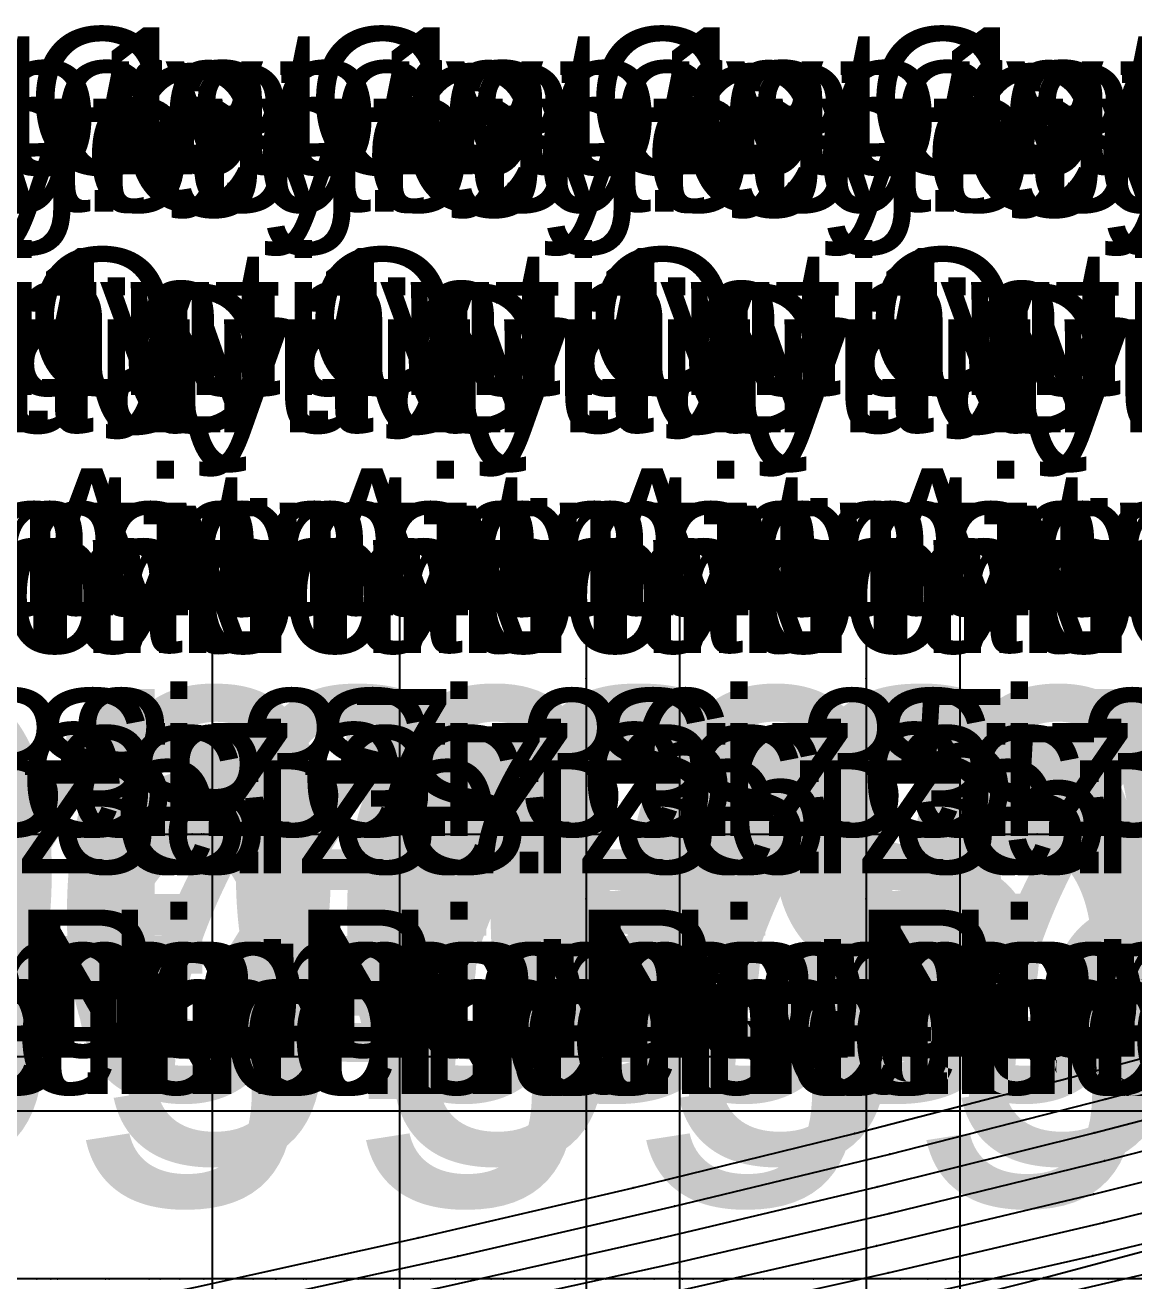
# Model space of a CAD drawing. Extents: x -2408 to 1029, y -526 to 2095.
# Drawn here: x -769.5 to -694.1, y 1553.6 to 1639 of the extents above; entities that cross this region are included whole.
import ezdxf

# ---------------------------------------------------------------- set-up
doc = ezdxf.new("R2010")
doc.units = 0
doc.layers.add('TEXT', color=7, linetype='Continuous')

# ---------------------------------------------------------------- blocks, each defined once
blk = doc.blocks.new('-30')
at = {"layer": '1'}
for points in [[(281.533212, 796.135864), (266.529593, 796.135864), (251.06136, 796.135864), (235.699931, 796.135864), (220.231689, 796.135864), (204.781679, 796.135864), (189.638661, 796.135864), (174.015274, 796.135864), (174.015274, 862.937851), (187.175975, 862.937851), (202.55039, 862.937851), (218.340909, 862.937851), (233.516824, 862.937851), (249.711435, 862.937851), (265.049816, 862.937851), (280.228961, 862.937851)], [(-1114.190076, 751.94191), (-1092.013198, 751.94191), (-1076.814892, 751.94191), (-1061.323545, 751.94191), (-1045.571787, 751.94191), (-1029.592137, 751.94191), (-1013.417152, 751.94191), (-997.079352, 751.94191), (-980.611366, 751.94191), (-964.045714, 751.94191), (-947.414953, 751.94191), (-930.753088, 751.94191), (-914.089775, 751.94191), (-897.459017, 751.94191), (-880.893334, 751.94191), (-864.425357, 751.94191), (-848.087603, 751.94191), (-831.912629, 751.94191)], [(-831.912113, 721.699142), (-848.087097, 721.699142), (-864.424898, 721.699142), (-880.892883, 721.699142), (-897.458535, 721.699142), (-914.089296, 721.699142), (-930.751162, 721.699142), (-947.414475, 721.699142), (-964.045232, 721.699142), (-980.610915, 721.699142), (-997.078893, 721.699142), (-1013.416646, 721.699142), (-1029.59162, 721.699142), (-1045.571295, 721.699142), (-1061.323005, 721.699142), (-1076.81434, 721.699142), (-1092.012669, 721.699142), (-1106.885371, 721.699142)]]:
    blk.add_lwpolyline(points, dxfattribs=at)
at = {"layer": '14'}
for points in [[(288.227416, 801.215897), (269.265299, 801.215897), (255.025405, 801.215897), (238.793439, 801.215897), (223.404164, 801.215897), (207.430386, 801.215897), (190.876288, 801.215897), (174.015274, 801.215897), (174.015274, 862.937851), (182.200869, 862.937851), (196.968828, 862.937851), (213.179199, 862.937851), (229.86736, 862.937851), (245.673339, 862.937851), (262.127564, 862.937851), (278.779259, 862.937851)], [(-1114.190076, 751.94191), (-1092.013198, 751.94191), (-1076.814892, 751.94191), (-1061.323545, 751.94191), (-1045.571787, 751.94191), (-1029.592137, 751.94191), (-1013.417152, 751.94191), (-997.079352, 751.94191), (-980.611366, 751.94191), (-964.045714, 751.94191), (-947.414953, 751.94191), (-930.753088, 751.94191), (-914.089775, 751.94191), (-897.459017, 751.94191), (-880.893334, 751.94191), (-864.425357, 751.94191), (-848.087603, 751.94191), (-831.912629, 751.94191)], [(-831.912113, 721.699142), (-848.087097, 721.699142), (-864.424898, 721.699142), (-880.892883, 721.699142), (-897.458535, 721.699142), (-914.089296, 721.699142), (-930.751162, 721.699142), (-947.414475, 721.699142), (-964.045232, 721.699142), (-980.610915, 721.699142), (-997.078893, 721.699142), (-1013.416646, 721.699142), (-1029.59162, 721.699142), (-1045.571295, 721.699142), (-1061.323005, 721.699142), (-1076.81434, 721.699142), (-1092.012669, 721.699142), (-1106.885371, 721.699142)]]:
    blk.add_lwpolyline(points, dxfattribs=at)
at = {"layer": '2'}
blk.add_point((174.015274, 862.937851), dxfattribs=at)
blk.add_point((174.015274, 862.937851), dxfattribs=at)
at = {"layer": '3'}
for p in [(182.200869, 862.937851), (187.175975, 862.937851), (196.968828, 862.937851), (202.55039, 862.937851), (213.179199, 862.937851), (218.340909, 862.937851), (229.86736, 862.937851), (233.516824, 862.937851), (-1029.592137, 751.94191), (-1029.592137, 751.94191), (-1013.417152, 751.94191), (-1013.417152, 751.94191), (-997.079352, 751.94191), (-997.079352, 751.94191), (-980.611366, 751.94191), (-980.611366, 751.94191), (-1029.59162, 721.699142), (-1029.59162, 721.699142), (-1013.416646, 721.699142), (-1013.416646, 721.699142), (-997.078893, 721.699142), (-997.078893, 721.699142), (-980.610915, 721.699142), (-980.610915, 721.699142)]:
    blk.add_point(p, dxfattribs=at)
at = {"layer": '7'}
for p, q in [((215.32692, 828.394547), (329.993668, 828.394547)), ((-1056.360397, 741.08757), (-819.929733, 741.08757))]:
    blk.add_line(p, q, dxfattribs=at)
blk = doc.blocks.new('-31')
at = {"layer": '1'}
for points in [[(297.001442, 796.135864), (281.533212, 796.135864), (266.529593, 796.135864), (251.06136, 796.135864), (235.699931, 796.135864), (220.231689, 796.135864), (204.781679, 796.135864), (189.638661, 796.135864), (174.015274, 796.135864), (174.015274, 862.937851), (187.175975, 862.937851), (202.55039, 862.937851), (218.340909, 862.937851), (233.516824, 862.937851), (249.711435, 862.937851), (265.049816, 862.937851), (280.228961, 862.937851), (295.690551, 862.937851)], [(-1123.413024, 751.94191), (-1102.424193, 751.94191), (-1080.742092, 751.94191), (-1058.470714, 751.94191), (-1043.34713, 751.94191), (-1028.038639, 751.94191), (-1012.576089, 751.94191), (-996.990331, 751.94191), (-981.312101, 751.94191), (-965.572287, 751.94191), (-949.803038, 751.94191), (-934.032378, 751.94191), (-918.292531, 751.94191), (-902.614345, 751.94191), (-887.028557, 751.94191), (-871.566055, 751.94191), (-856.257575, 751.94191), (-841.133967, 751.94191)], [(-841.133478, 721.699142), (-856.25706, 721.699142), (-871.56555, 721.699142), (-887.028099, 721.699142), (-902.613857, 721.699142), (-918.292087, 721.699142), (-934.0319, 721.699142), (-949.801149, 721.699142), (-965.571809, 721.699142), (-981.311657, 721.699142), (-996.989843, 721.699142), (-1012.575631, 721.699142), (-1028.038135, 721.699142), (-1043.346616, 721.699142), (-1058.470225, 721.699142), (-1073.378115, 721.699142), (-1095.268179, 721.699142), (-1116.499605, 721.699142)]]:
    blk.add_lwpolyline(points, dxfattribs=at)
at = {"layer": '14'}
for points in [[(304.404697, 801.215897), (288.227416, 801.215897), (269.265299, 801.215897), (255.025405, 801.215897), (238.793439, 801.215897), (223.404164, 801.215897), (207.430386, 801.215897), (190.876288, 801.215897), (174.015274, 801.215897), (174.015274, 862.937851), (182.200869, 862.937851), (196.968828, 862.937851), (213.179199, 862.937851), (229.86736, 862.937851), (245.673339, 862.937851), (262.127564, 862.937851), (278.779259, 862.937851), (295.230519, 862.937851)], [(-1123.413024, 751.94191), (-1102.424193, 751.94191), (-1080.742092, 751.94191), (-1058.470714, 751.94191), (-1043.34713, 751.94191), (-1028.038639, 751.94191), (-1012.576089, 751.94191), (-996.990331, 751.94191), (-981.312101, 751.94191), (-965.572287, 751.94191), (-949.803038, 751.94191), (-934.032378, 751.94191), (-918.292531, 751.94191), (-902.614345, 751.94191), (-887.028557, 751.94191), (-871.566055, 751.94191), (-856.257575, 751.94191), (-841.133967, 751.94191)], [(-841.133478, 721.699142), (-856.25706, 721.699142), (-871.56555, 721.699142), (-887.028099, 721.699142), (-902.613857, 721.699142), (-918.292087, 721.699142), (-934.0319, 721.699142), (-949.801149, 721.699142), (-965.571809, 721.699142), (-981.311657, 721.699142), (-996.989843, 721.699142), (-1012.575631, 721.699142), (-1028.038135, 721.699142), (-1043.346616, 721.699142), (-1058.470225, 721.699142), (-1073.378115, 721.699142), (-1095.268179, 721.699142), (-1116.499605, 721.699142)]]:
    blk.add_lwpolyline(points, dxfattribs=at)
at = {"layer": '3'}
for p in [(182.200869, 862.937851), (187.175975, 862.937851), (196.968828, 862.937851), (202.55039, 862.937851), (213.179199, 862.937851), (218.340909, 862.937851), (229.86736, 862.937851), (233.516824, 862.937851), (245.673339, 862.937851), (249.711435, 862.937851), (-1043.34713, 751.94191), (-1043.34713, 751.94191), (-1028.038639, 751.94191), (-1028.038639, 751.94191), (-1012.576089, 751.94191), (-1012.576089, 751.94191), (-996.990331, 751.94191), (-996.990331, 751.94191), (-981.312101, 751.94191), (-981.312101, 751.94191), (-1043.346616, 721.699142), (-1043.346616, 721.699142), (-1028.038135, 721.699142), (-1028.038135, 721.699142), (-1012.575631, 721.699142), (-1012.575631, 721.699142), (-996.989843, 721.699142), (-996.989843, 721.699142), (-981.311657, 721.699142), (-981.311657, 721.699142)]:
    blk.add_point(p, dxfattribs=at)
at = {"layer": '7'}
for p, q in [((215.32692, 828.394547), (329.993668, 828.394547)), ((-1056.360397, 741.08757), (-819.929733, 741.08757))]:
    blk.add_line(p, q, dxfattribs=at)
blk = doc.blocks.new('-32')
at = {"layer": '1'}
for points in [[(327.873744, 796.135864), (312.405504, 796.135864), (297.001442, 796.135864), (281.533212, 796.135864), (266.529593, 796.135864), (251.06136, 796.135864), (235.699931, 796.135864), (220.231689, 796.135864), (204.781679, 796.135864), (189.638661, 796.135864), (174.015274, 796.135864), (174.015274, 862.937851), (187.175975, 862.937851), (202.55039, 862.937851), (218.340909, 862.937851), (233.516824, 862.937851), (249.711435, 862.937851), (265.049816, 862.937851), (280.228961, 862.937851), (295.690551, 862.937851), (311.15215, 862.937851), (326.613743, 862.937851)], [(-1248.531503, 751.94191), (-1232.212209, 751.94191), (-1213.509337, 751.94191), (-1198.05785, 751.94191), (-1181.494526, 751.94191), (-1163.917442, 751.94191), (-1145.424717, 751.94191), (-1126.114456, 751.94191), (-1106.084764, 751.94191), (-1085.433746, 751.94191), (-1064.259507, 751.94191), (-1042.660152, 751.94191), (-1020.733787, 751.94191), (-998.578515, 751.94191), (-976.292444, 751.94191), (-953.975048, 751.94191), (-931.721682, 751.94191), (-909.631823, 751.94191), (-887.803574, 751.94191), (-866.335077, 751.94191), (-845.32436, 751.94191), (-824.869566, 751.94191)], [(-831.619445, 721.699142), (-852.270461, 721.699142), (-873.444698, 721.699142), (-895.044051, 721.699142), (-916.970415, 721.699142), (-939.125686, 721.699142), (-961.411757, 721.699142), (-983.729153, 721.699142), (-1005.982519, 721.699142), (-1028.072379, 721.699142), (-1049.900629, 721.699142), (-1071.369129, 721.699142), (-1092.379847, 721.699142), (-1112.834644, 721.699142), (-1132.635414, 721.699142), (-1151.684055, 721.699142), (-1169.882461, 721.699142), (-1187.13253, 721.699142), (-1203.336157, 721.699142), (-1218.395238, 721.699142), (-1236.524046, 721.699142), (-1252.211155, 721.699142)]]:
    blk.add_lwpolyline(points, dxfattribs=at)
at = {"layer": '14'}
for points in [[(319.824982, 801.215897), (304.404697, 801.215897), (288.227416, 801.215897), (269.265299, 801.215897), (255.025405, 801.215897), (238.793439, 801.215897), (223.404164, 801.215897), (207.430386, 801.215897), (190.876288, 801.215897), (174.015274, 801.215897), (174.015274, 862.937851), (182.200869, 862.937851), (196.968828, 862.937851), (213.179199, 862.937851), (229.86736, 862.937851), (245.673339, 862.937851), (262.127564, 862.937851), (278.779259, 862.937851), (295.230519, 862.937851), (311.126646, 862.937851), (328.160691, 862.937851)], [(-1248.531503, 751.94191), (-1232.212209, 751.94191), (-1213.509337, 751.94191), (-1198.05785, 751.94191), (-1181.494526, 751.94191), (-1163.917442, 751.94191), (-1145.424717, 751.94191), (-1126.114456, 751.94191), (-1106.084764, 751.94191), (-1085.433746, 751.94191), (-1064.259507, 751.94191), (-1042.660152, 751.94191), (-1020.733787, 751.94191), (-998.578515, 751.94191), (-976.292444, 751.94191), (-953.975048, 751.94191), (-931.721682, 751.94191), (-909.631823, 751.94191), (-887.803574, 751.94191), (-866.335077, 751.94191), (-845.32436, 751.94191), (-824.869566, 751.94191)], [(-831.619445, 721.699142), (-852.270461, 721.699142), (-873.444698, 721.699142), (-895.044051, 721.699142), (-916.970415, 721.699142), (-939.125686, 721.699142), (-961.411757, 721.699142), (-983.729153, 721.699142), (-1005.982519, 721.699142), (-1028.072379, 721.699142), (-1049.900629, 721.699142), (-1071.369129, 721.699142), (-1092.379847, 721.699142), (-1112.834644, 721.699142), (-1132.635414, 721.699142), (-1151.684055, 721.699142), (-1169.882461, 721.699142), (-1187.13253, 721.699142), (-1203.336157, 721.699142), (-1218.395238, 721.699142), (-1236.524046, 721.699142), (-1252.211155, 721.699142)]]:
    blk.add_lwpolyline(points, dxfattribs=at)
at = {"layer": '3'}
for p in [(202.55039, 862.937851), (213.179199, 862.937851), (218.340909, 862.937851), (229.86736, 862.937851), (233.516824, 862.937851), (245.673339, 862.937851), (249.711435, 862.937851), (262.127564, 862.937851), (265.049816, 862.937851), (-1042.660152, 751.94191), (-1042.660152, 751.94191), (-1020.733787, 751.94191), (-1020.733787, 751.94191), (-998.578515, 751.94191), (-998.578515, 751.94191), (-976.292444, 751.94191), (-976.292444, 751.94191), (-1028.072379, 721.699142), (-1028.072379, 721.699142), (-1005.982519, 721.699142), (-1005.982519, 721.699142), (-983.729153, 721.699142), (-983.729153, 721.699142)]:
    blk.add_point(p, dxfattribs=at)
at = {"layer": '7'}
for p, q in [((215.32692, 828.394547), (329.993668, 828.394547)), ((-1056.360397, 741.08757), (-819.929733, 741.08757))]:
    blk.add_line(p, q, dxfattribs=at)
blk = doc.blocks.new('-33')
at = {"layer": '1'}
for points in [[(343.002072, 796.135864), (327.873744, 796.135864), (312.405504, 796.135864), (297.001442, 796.135864), (281.533212, 796.135864), (266.529593, 796.135864), (251.06136, 796.135864), (235.699931, 796.135864), (220.231689, 796.135864), (204.781679, 796.135864), (189.638661, 796.135864), (174.015274, 796.135864), (174.015274, 862.937851), (187.175975, 862.937851), (202.55039, 862.937851), (218.340909, 862.937851), (233.516824, 862.937851), (249.711435, 862.937851), (265.049816, 862.937851), (280.228961, 862.937851), (295.690551, 862.937851), (311.15215, 862.937851), (326.613743, 862.937851), (342.075336, 862.937851)], [(-1247.187721, 751.94191), (-1231.266954, 751.94191), (-1213.160278, 751.94191), (-1193.086281, 751.94191), (-1176.871221, 751.94191), (-1159.764718, 751.94191), (-1141.858993, 751.94191), (-1123.246262, 751.94191), (-1104.018745, 751.94191), (-1084.268661, 751.94191), (-1064.088228, 751.94191), (-1043.569664, 751.94191), (-1022.80519, 751.94191), (-1001.887022, 751.94191), (-980.908639, 751.94191), (-959.959737, 751.94191), (-939.133791, 751.94191), (-918.52302, 751.94191), (-898.21964, 751.94191), (-878.31587, 751.94191), (-858.903928, 751.94191), (-840.07603, 751.94191)], [(-833.945249, 721.699142), (-852.557982, 721.699142), (-871.785501, 721.699142), (-891.535587, 721.699142), (-911.716022, 721.699142), (-932.234587, 721.699142), (-952.999062, 721.699142), (-973.917231, 721.699142), (-994.895614, 721.699142), (-1015.844515, 721.699142), (-1036.67046, 721.699142), (-1057.28123, 721.699142), (-1077.584608, 721.699142), (-1097.488376, 721.699142), (-1116.900317, 721.699142), (-1135.728212, 721.699142), (-1153.879844, 721.699142), (-1171.262995, 721.699142), (-1187.785419, 721.699142), (-1203.354985, 721.699142), (-1222.472649, 721.699142), (-1239.513755, 721.699142)]]:
    blk.add_lwpolyline(points, dxfattribs=at)
at = {"layer": '14'}
for points in [[(336.068024, 801.215897), (319.824982, 801.215897), (304.404697, 801.215897), (288.227416, 801.215897), (269.265299, 801.215897), (255.025405, 801.215897), (238.793439, 801.215897), (223.404164, 801.215897), (207.430386, 801.215897), (190.876288, 801.215897), (174.015274, 801.215897), (174.015274, 862.937851), (182.200869, 862.937851), (196.968828, 862.937851), (213.179199, 862.937851), (229.86736, 862.937851), (245.673339, 862.937851), (262.127564, 862.937851), (278.779259, 862.937851), (295.230519, 862.937851), (311.126646, 862.937851), (328.160691, 862.937851), (345.249161, 862.937851)], [(-1247.187721, 751.94191), (-1231.266954, 751.94191), (-1213.160278, 751.94191), (-1193.086281, 751.94191), (-1176.871221, 751.94191), (-1159.764718, 751.94191), (-1141.858993, 751.94191), (-1123.246262, 751.94191), (-1104.018745, 751.94191), (-1084.268661, 751.94191), (-1064.088228, 751.94191), (-1043.569664, 751.94191), (-1022.80519, 751.94191), (-1001.887022, 751.94191), (-980.908639, 751.94191), (-959.959737, 751.94191), (-939.133791, 751.94191), (-918.52302, 751.94191), (-898.21964, 751.94191), (-878.31587, 751.94191), (-858.903928, 751.94191), (-840.07603, 751.94191)], [(-833.945249, 721.699142), (-852.557982, 721.699142), (-871.785501, 721.699142), (-891.535587, 721.699142), (-911.716022, 721.699142), (-932.234587, 721.699142), (-952.999062, 721.699142), (-973.917231, 721.699142), (-994.895614, 721.699142), (-1015.844515, 721.699142), (-1036.67046, 721.699142), (-1057.28123, 721.699142), (-1077.584608, 721.699142), (-1097.488376, 721.699142), (-1116.900317, 721.699142), (-1135.728212, 721.699142), (-1153.879844, 721.699142), (-1171.262995, 721.699142), (-1187.785419, 721.699142), (-1203.354985, 721.699142), (-1222.472649, 721.699142), (-1239.513755, 721.699142)]]:
    blk.add_lwpolyline(points, dxfattribs=at)
at = {"layer": '3'}
for p in [(229.86736, 862.937851), (233.516824, 862.937851), (245.673339, 862.937851), (249.711435, 862.937851), (262.127564, 862.937851), (265.049816, 862.937851), (278.779259, 862.937851), (280.228961, 862.937851), (-1043.569664, 751.94191), (-1043.569664, 751.94191), (-1022.80519, 751.94191), (-1022.80519, 751.94191), (-1001.887022, 751.94191), (-1001.887022, 751.94191), (-980.908639, 751.94191), (-980.908639, 751.94191), (-1036.67046, 721.699142), (-1036.67046, 721.699142), (-1015.844515, 721.699142), (-1015.844515, 721.699142), (-994.895614, 721.699142), (-994.895614, 721.699142), (-973.917231, 721.699142), (-973.917231, 721.699142)]:
    blk.add_point(p, dxfattribs=at)
at = {"layer": '7'}
for p, q in [((215.32692, 828.394547), (329.993668, 828.394547)), ((-1056.360397, 741.08757), (-819.929733, 741.08757))]:
    blk.add_line(p, q, dxfattribs=at)
at = {"layer": '1'}
for s, p in [('Category: 8', (281.965294, 889.536858)), ('Quantity: 1', (281.965294, 874.536858)), ('Annotation: ', (281.965294, 859.536858)), ('Size: 33', (281.965294, 844.536858)), ('Piece Name: noname', (281.965294, 829.536858)), ('Category: 1', (-987.902107, 796.820526)), ('Quantity: 1', (-987.902107, 781.820526)), ('Annotation: ', (-987.902107, 766.820526)), ('Size: 33', (-987.902107, 751.820526)), ('Piece Name: noname', (-987.902107, 736.820526))]:
    blk.add_text(s, height=10, dxfattribs=at).set_placement(p)
at = {"layer": 'TEXT', "color": 7}
blk.add_text('g06-33', height=25, dxfattribs=at).set_placement((-983.58, 736.82))
blk = doc.blocks.new(' -33')
at = {"layer": '1'}
blk.add_lwpolyline([(-649.990129, 530.206271), (-634.87659, 532.200036), (-619.678619, 534.361611), (-604.621843, 536.66174), (-589.472142, 539.139281), (-574.486704, 541.754952), (-559.394069, 544.55936), (-544.493424, 547.499871), (-529.467563, 550.642369), (-514.66381, 553.916632), (-499.714941, 557.407314), (-485.140691, 560.995245), (-470.280658, 564.846675), (-455.354853, 568.910384), (-440.591216, 573.115335), (-425.866914, 577.467939), (-411.182583, 581.942757), (-396.535575, 586.537491), (-382.080709, 591.199452)], dxfattribs=at)
blk = doc.blocks.new('-34')
at = {"layer": '1'}
for points in [[(174.015274, 862.937851), (187.175975, 862.937851), (202.55039, 862.937851), (218.340909, 862.937851), (233.516824, 862.937851), (249.711435, 862.937851), (265.049816, 862.937851), (280.228961, 862.937851), (295.690551, 862.937851), (311.15215, 862.937851), (326.613743, 862.937851), (342.075336, 862.937851), (357.53693, 862.937851)], [(-1249.687567, 751.94191), (-1230.729139, 751.94191), (-1213.298577, 751.94191), (-1194.077439, 751.94191), (-1178.609608, 751.94191), (-1162.336014, 751.94191), (-1145.342988, 751.94191), (-1127.716863, 751.94191), (-1109.543971, 751.94191), (-1090.910644, 751.94191), (-1071.903216, 751.94191), (-1052.608018, 751.94191), (-1033.111383, 751.94191), (-1013.499643, 751.94191), (-993.860274, 751.94191), (-974.277315, 751.94191), (-954.838242, 751.94191), (-935.629386, 751.94191), (-916.737079, 751.94191), (-898.247652, 751.94191), (-880.247437, 751.94191), (-862.822765, 751.94191), (-846.059967, 751.94191), (-830.045376, 751.94191)], [(-835.294658, 721.699142), (-851.568252, 721.699142), (-868.561278, 721.699142), (-886.187404, 721.699142), (-904.360296, 721.699142), (-922.993622, 721.699142), (-942.00105, 721.699142), (-961.296248, 721.699142), (-980.792884, 721.699142), (-1000.404624, 721.699142), (-1020.043993, 721.699142), (-1039.626952, 721.699142), (-1059.066025, 721.699142), (-1078.27488, 721.699142), (-1097.167187, 721.699142), (-1115.656614, 721.699142), (-1133.656829, 721.699142), (-1151.081501, 721.699142), (-1167.844299, 721.699142), (-1183.85889, 721.699142), (-1199.038944, 721.699142), (-1217.831649, 721.699142), (-1234.782566, 721.699142), (-1249.687156, 721.699142)]]:
    blk.add_lwpolyline(points, dxfattribs=at)
at = {"layer": '14'}
for points in [[(174.015274, 862.937851), (182.200869, 862.937851), (196.968828, 862.937851), (213.179199, 862.937851), (229.86736, 862.937851), (245.673339, 862.937851), (262.127564, 862.937851), (278.779259, 862.937851), (295.230519, 862.937851), (311.126646, 862.937851), (328.160691, 862.937851), (345.249161, 862.937851), (360.77914, 862.937851)], [(-1249.687567, 751.94191), (-1230.729139, 751.94191), (-1213.298577, 751.94191), (-1194.077439, 751.94191), (-1178.609608, 751.94191), (-1162.336014, 751.94191), (-1145.342988, 751.94191), (-1127.716863, 751.94191), (-1109.543971, 751.94191), (-1090.910644, 751.94191), (-1071.903216, 751.94191), (-1052.608018, 751.94191), (-1033.111383, 751.94191), (-1013.499643, 751.94191), (-993.860274, 751.94191), (-974.277315, 751.94191), (-954.838242, 751.94191), (-935.629386, 751.94191), (-916.737079, 751.94191), (-898.247652, 751.94191), (-880.247437, 751.94191), (-862.822765, 751.94191), (-846.059967, 751.94191), (-830.045376, 751.94191)], [(-835.294658, 721.699142), (-851.568252, 721.699142), (-868.561278, 721.699142), (-886.187404, 721.699142), (-904.360296, 721.699142), (-922.993622, 721.699142), (-942.00105, 721.699142), (-961.296248, 721.699142), (-980.792884, 721.699142), (-1000.404624, 721.699142), (-1020.043993, 721.699142), (-1039.626952, 721.699142), (-1059.066025, 721.699142), (-1078.27488, 721.699142), (-1097.167187, 721.699142), (-1115.656614, 721.699142), (-1133.656829, 721.699142), (-1151.081501, 721.699142), (-1167.844299, 721.699142), (-1183.85889, 721.699142), (-1199.038944, 721.699142), (-1217.831649, 721.699142), (-1234.782566, 721.699142), (-1249.687156, 721.699142)]]:
    blk.add_lwpolyline(points, dxfattribs=at)
at = {"layer": '3'}
for p in [(245.673339, 862.937851), (249.711435, 862.937851), (262.127564, 862.937851), (265.049816, 862.937851), (278.779259, 862.937851), (280.228961, 862.937851), (295.230519, 862.937851), (295.690551, 862.937851), (311.126646, 862.937851), (311.15215, 862.937851), (-1033.111383, 751.94191), (-1033.111383, 751.94191), (-1013.499643, 751.94191), (-1013.499643, 751.94191), (-993.860274, 751.94191), (-993.860274, 751.94191), (-974.277315, 751.94191), (-974.277315, 751.94191), (-1039.626952, 721.699142), (-1039.626952, 721.699142), (-1020.043993, 721.699142), (-1020.043993, 721.699142), (-1000.404624, 721.699142), (-1000.404624, 721.699142), (-980.792884, 721.699142), (-980.792884, 721.699142)]:
    blk.add_point(p, dxfattribs=at)
at = {"layer": '7'}
for p, q in [((215.32692, 828.394547), (329.993668, 828.394547)), ((-1056.360397, 741.08757), (-819.929733, 741.08757))]:
    blk.add_line(p, q, dxfattribs=at)
at = {"layer": '1'}
for s, p in [('Category: 8', (281.965294, 889.536858)), ('Quantity: 1', (281.965294, 874.536858)), ('Annotation: ', (281.965294, 859.536858)), ('Size: 34', (281.965294, 844.536858)), ('Piece Name: noname', (281.965294, 829.536858)), ('Category: 1', (-1006.952133, 796.820526)), ('Quantity: 1', (-1006.952133, 781.820526)), ('Annotation: ', (-1006.952133, 766.820526)), ('Size: 34', (-1006.952133, 751.820526)), ('Piece Name: noname', (-1006.952133, 736.820526))]:
    blk.add_text(s, height=10, dxfattribs=at).set_placement(p)
at = {"layer": 'TEXT', "color": 7}
for s, p in [('g07-34', (296.61, 829.2)), ('g06-34', (-1002.78, 736.82))]:
    blk.add_text(s, height=25, dxfattribs=at).set_placement(p)
blk = doc.blocks.new(' -34')
at = {"layer": '1'}
blk.add_lwpolyline([(-647.039377, 532.7259), (-631.96861, 534.801667), (-617.000187, 537.021439), (-601.984106, 539.409805), (-587.066038, 541.945993), (-572.11953, 544.653666), (-557.260277, 547.514416), (-542.397202, 550.548084), (-527.605879, 553.741685), (-512.839007, 557.107352), (-498.125376, 560.641724), (-483.576454, 564.319484), (-468.950999, 568.203136), (-454.080786, 572.34349), (-439.550443, 576.567813), (-425.142597, 580.902553), (-410.686819, 585.376287), (-396.269689, 589.97212), (-381.667673, 594.771247)], dxfattribs=at)
at = {"layer": '3'}
blk.add_point((-512.839007, 557.107352), dxfattribs=at)
blk = doc.blocks.new('-35')
at = {"layer": '1'}
for points in [[(187.175975, 862.937851), (202.55039, 862.937851), (218.340909, 862.937851), (233.516824, 862.937851), (249.711435, 862.937851), (265.049816, 862.937851), (280.228961, 862.937851), (295.690551, 862.937851), (311.15215, 862.937851), (326.613743, 862.937851), (342.075336, 862.937851), (357.53693, 862.937851), (372.998523, 862.937851)], [(-1115.855149, 751.94191), (-1098.367142, 751.94191), (-1080.557355, 751.94191), (-1062.506235, 751.94191), (-1044.294227, 751.94191), (-1026.002846, 751.94191), (-1007.710398, 751.94191), (-989.498396, 751.94191), (-971.447284, 751.94191), (-953.637507, 751.94191), (-936.149512, 751.94191), (-919.063742, 751.94191), (-902.460643, 751.94191), (-886.42066, 751.94191), (-871.024239, 751.94191), (-851.635814, 751.94191), (-833.725198, 751.94191)], [(-833.724731, 721.699142), (-851.635342, 721.699142), (-871.023768, 721.699142), (-886.420195, 721.699142), (-902.460186, 721.699142), (-919.063312, 721.699142), (-936.149093, 721.699142), (-953.6371, 721.699142), (-971.446887, 721.699142), (-989.498007, 721.699142), (-1007.710015, 721.699142), (-1026.001396, 721.699142), (-1044.293844, 721.699142), (-1062.505846, 721.699142), (-1080.556958, 721.699142), (-1098.366734, 721.699142), (-1115.85473, 721.699142)]]:
    blk.add_lwpolyline(points, dxfattribs=at)
at = {"layer": '14'}
for points in [[(182.200869, 862.937851), (196.968828, 862.937851), (213.179199, 862.937851), (229.86736, 862.937851), (245.673339, 862.937851), (262.127564, 862.937851), (278.779259, 862.937851), (295.230519, 862.937851), (311.126646, 862.937851), (328.160691, 862.937851), (345.249161, 862.937851), (360.77914, 862.937851), (377.215309, 862.937851)], [(-1115.855149, 751.94191), (-1098.367142, 751.94191), (-1080.557355, 751.94191), (-1062.506235, 751.94191), (-1044.294227, 751.94191), (-1026.002846, 751.94191), (-1007.710398, 751.94191), (-989.498396, 751.94191), (-971.447284, 751.94191), (-953.637507, 751.94191), (-936.149512, 751.94191), (-919.063742, 751.94191), (-902.460643, 751.94191), (-886.42066, 751.94191), (-871.024239, 751.94191), (-851.635814, 751.94191), (-833.725198, 751.94191)], [(-833.724731, 721.699142), (-851.635342, 721.699142), (-871.023768, 721.699142), (-886.420195, 721.699142), (-902.460186, 721.699142), (-919.063312, 721.699142), (-936.149093, 721.699142), (-953.6371, 721.699142), (-971.446887, 721.699142), (-989.498007, 721.699142), (-1007.710015, 721.699142), (-1026.001396, 721.699142), (-1044.293844, 721.699142), (-1062.505846, 721.699142), (-1080.556958, 721.699142), (-1098.366734, 721.699142), (-1115.85473, 721.699142)]]:
    blk.add_lwpolyline(points, dxfattribs=at)
at = {"layer": '3'}
for p in [(262.127564, 862.937851), (265.049816, 862.937851), (278.779259, 862.937851), (280.228961, 862.937851), (295.230519, 862.937851), (295.690551, 862.937851), (311.126646, 862.937851), (311.15215, 862.937851), (326.613743, 862.937851), (328.160691, 862.937851), (-1044.294227, 751.94191), (-1044.294227, 751.94191), (-1026.002846, 751.94191), (-1026.002846, 751.94191), (-1007.710398, 751.94191), (-1007.710398, 751.94191), (-989.498396, 751.94191), (-989.498396, 751.94191), (-971.447284, 751.94191), (-971.447284, 751.94191), (-1044.293844, 721.699142), (-1044.293844, 721.699142), (-1026.001396, 721.699142), (-1026.001396, 721.699142), (-1007.710015, 721.699142), (-1007.710015, 721.699142), (-989.498007, 721.699142), (-989.498007, 721.699142), (-971.446887, 721.699142), (-971.446887, 721.699142)]:
    blk.add_point(p, dxfattribs=at)
at = {"layer": '7'}
for p, q in [((215.32692, 828.394547), (329.993668, 828.394547)), ((-1056.360397, 741.08757), (-819.929733, 741.08757))]:
    blk.add_line(p, q, dxfattribs=at)
at = {"layer": '1'}
for s, p in [('Category: 8', (281.965294, 889.536858)), ('Quantity: 1', (281.965294, 874.536858)), ('Annotation: ', (281.965294, 859.536858)), ('Size: 35', (281.965294, 844.536858)), ('Piece Name: noname', (281.965294, 829.536858)), ('Category: 1', (-1026.002121, 796.820526)), ('Quantity: 1', (-1026.002121, 781.820526)), ('Annotation: ', (-1026.002121, 766.820526)), ('Size: 35', (-1026.002121, 751.820526)), ('Piece Name: noname', (-1026.002121, 736.820526))]:
    blk.add_text(s, height=10, dxfattribs=at).set_placement(p)
at = {"layer": 'TEXT', "color": 7}
for s, p in [('g07-35', (296.61, 829.2)), ('g06-35', (-1022, 736.82))]:
    blk.add_text(s, height=25, dxfattribs=at).set_placement(p)
blk = doc.blocks.new(' -35')
at = {"layer": '1'}
blk.add_lwpolyline([(-660.259363, 533.132611), (-645.339638, 535.103503), (-630.382527, 537.238837), (-615.507591, 539.523215), (-600.604739, 541.975184), (-585.782302, 544.578682), (-570.948097, 547.351505), (-556.186379, 550.279823), (-541.434487, 553.377812), (-526.742249, 556.636891), (-512.0854, 560.06372), (-497.471724, 563.658783), (-482.900685, 567.425697), (-468.376014, 571.365136), (-453.663837, 575.541579), (-439.233095, 579.81136), (-424.572947, 584.296552), (-410.216755, 588.811522), (-395.898749, 593.445238), (-381.5822, 598.21712)], dxfattribs=at)
at = {"layer": '3'}
for p in [(-512.0854, 560.06372), (-526.742249, 556.636891)]:
    blk.add_point(p, dxfattribs=at)
blk = doc.blocks.new('-36')
at = {"layer": '1'}
for points in [[(265.049816, 862.937851), (280.228961, 862.937851), (295.690551, 862.937851), (311.15215, 862.937851), (326.613743, 862.937851), (342.075336, 862.937851), (357.53693, 862.937851), (372.998523, 862.937851), (389.915314, 862.937851), (389.915314, 857.800995), (389.915314, 842.804498), (389.915314, 827.142804), (389.915314, 811.875361), (389.915314, 796.135864), (388.873247, 796.135864), (373.938539, 796.135864), (358.470305, 796.135864), (343.002072, 796.135864), (327.873744, 796.135864), (312.405504, 796.135864), (297.001442, 796.135864), (281.533212, 796.135864), (266.529593, 796.135864)], [(-1117.561746, 751.94191), (-1101.146243, 751.94191), (-1084.482193, 751.94191), (-1067.644193, 751.94191), (-1050.706785, 751.94191), (-1033.745518, 751.94191), (-1016.832967, 751.94191), (-1000.04468, 751.94191), (-983.455217, 751.94191), (-967.139136, 751.94191), (-951.170998, 751.94191), (-935.62536, 751.94191), (-920.576781, 751.94191), (-901.414071, 751.94191), (-883.444305, 751.94191), (-866.844215, 751.94191), (-851.790535, 751.94191), (-835.417329, 751.94191)], [(-838.45962, 721.699142), (-855.398901, 721.699142), (-870.855744, 721.699142), (-887.814807, 721.699142), (-906.099384, 721.699142), (-925.532728, 721.699142), (-940.755288, 721.699142), (-956.450056, 721.699142), (-972.542471, 721.699142), (-988.957974, 721.699142), (-1005.622024, 721.699142), (-1022.460024, 721.699142), (-1039.397433, 721.699142), (-1056.358699, 721.699142), (-1073.271251, 721.699142), (-1090.059538, 721.699142), (-1106.649001, 721.699142)]]:
    blk.add_lwpolyline(points, dxfattribs=at)
at = {"layer": '14'}
for points in [[(262.127564, 862.937851), (278.779259, 862.937851), (295.230519, 862.937851), (311.126646, 862.937851), (328.160691, 862.937851), (345.249161, 862.937851), (360.77914, 862.937851), (377.215309, 862.937851), (377.215309, 847.996178), (377.215309, 832.799586), (377.215309, 817.432813), (377.215309, 801.215897), (366.870471, 801.215897), (351.951439, 801.215897), (336.068024, 801.215897), (319.824982, 801.215897), (304.404697, 801.215897), (288.227416, 801.215897), (269.265299, 801.215897)], [(-1117.561746, 751.94191), (-1101.146243, 751.94191), (-1084.482193, 751.94191), (-1067.644193, 751.94191), (-1050.706785, 751.94191), (-1033.745518, 751.94191), (-1016.832967, 751.94191), (-1000.04468, 751.94191), (-983.455217, 751.94191), (-967.139136, 751.94191), (-951.170998, 751.94191), (-935.62536, 751.94191), (-920.576781, 751.94191), (-901.414071, 751.94191), (-883.444305, 751.94191), (-866.844215, 751.94191), (-851.790535, 751.94191), (-835.417329, 751.94191)], [(-838.45962, 721.699142), (-855.398901, 721.699142), (-870.855744, 721.699142), (-887.814807, 721.699142), (-906.099384, 721.699142), (-925.532728, 721.699142), (-940.755288, 721.699142), (-956.450056, 721.699142), (-972.542471, 721.699142), (-988.957974, 721.699142), (-1005.622024, 721.699142), (-1022.460024, 721.699142), (-1039.397433, 721.699142), (-1056.358699, 721.699142), (-1073.271251, 721.699142), (-1090.059538, 721.699142), (-1106.649001, 721.699142)]]:
    blk.add_lwpolyline(points, dxfattribs=at)
at = {"layer": '3'}
for p in [(278.779259, 862.937851), (280.228961, 862.937851), (295.230519, 862.937851), (295.690551, 862.937851), (311.126646, 862.937851), (311.15215, 862.937851), (326.613743, 862.937851), (328.160691, 862.937851), (342.075336, 862.937851), (345.249161, 862.937851), (-1033.745518, 751.94191), (-1033.745518, 751.94191), (-1016.832967, 751.94191), (-1016.832967, 751.94191), (-1000.04468, 751.94191), (-1000.04468, 751.94191), (-983.455217, 751.94191), (-983.455217, 751.94191), (-1039.397433, 721.699142), (-1039.397433, 721.699142), (-1022.460024, 721.699142), (-1022.460024, 721.699142), (-1005.622024, 721.699142), (-1005.622024, 721.699142), (-988.957974, 721.699142), (-988.957974, 721.699142), (-972.542471, 721.699142), (-972.542471, 721.699142)]:
    blk.add_point(p, dxfattribs=at)
at = {"layer": '7'}
for p, q in [((215.32692, 828.394547), (329.993668, 828.394547)), ((-1056.360397, 741.08757), (-819.929733, 741.08757))]:
    blk.add_line(p, q, dxfattribs=at)
at = {"layer": '1'}
for s, p in [('Category: 8', (281.965294, 889.536858)), ('Quantity: 1', (281.965294, 874.536858)), ('Annotation: ', (281.965294, 859.536858)), ('Size: 36', (281.965294, 844.536858)), ('Piece Name: noname', (281.965294, 829.536858)), ('Category: 1', (-1045.052109, 796.820526)), ('Quantity: 1', (-1045.052109, 781.820526)), ('Annotation: ', (-1045.052109, 766.820526)), ('Size: 36', (-1045.052109, 751.820526)), ('Piece Name: noname', (-1045.052109, 736.820526))]:
    blk.add_text(s, height=10, dxfattribs=at).set_placement(p)
at = {"layer": 'TEXT', "color": 7}
for s, p in [('g07-36', (296.61, 829.2)), ('g06-36', (-1041.22, 736.82))]:
    blk.add_text(s, height=25, dxfattribs=at).set_placement(p)
blk = doc.blocks.new(' -36')
at = {"layer": '1'}
blk.add_lwpolyline([(-646.858475, 537.039082), (-631.804615, 539.230203), (-616.847109, 541.574136), (-601.845353, 544.094194), (-586.943159, 546.767415), (-572.00838, 549.618569), (-557.169704, 552.624434), (-542.316224, 555.808685), (-527.549605, 559.150774), (-512.790974, 562.669375), (-498.105339, 566.350984), (-483.388795, 570.225281), (-468.793992, 574.252445), (-453.947079, 578.537024), (-439.448087, 582.895372), (-425.078405, 587.357134), (-410.654085, 591.957429), (-396.268416, 596.676349), (-381.719951, 601.589449)], dxfattribs=at)
at = {"layer": '3'}
for p in [(-512.790974, 562.669375), (-527.549605, 559.150774)]:
    blk.add_point(p, dxfattribs=at)
blk = doc.blocks.new('-37')
at = {"layer": '1'}
for points in [[(280.228961, 862.937851), (295.690551, 862.937851), (311.15215, 862.937851), (326.613743, 862.937851), (342.075336, 862.937851), (357.53693, 862.937851), (372.998523, 862.937851), (389.915314, 862.937851), (389.915314, 857.800995), (389.915314, 842.804498), (389.915314, 827.142804), (389.915314, 811.875361), (389.915314, 796.135864), (388.873247, 796.135864), (373.938539, 796.135864), (358.470305, 796.135864), (343.002072, 796.135864), (327.873744, 796.135864), (312.405504, 796.135864), (297.001442, 796.135864), (281.533212, 796.135864)], [(-1110.673654, 751.94191), (-1095.264145, 751.94191), (-1079.717312, 751.94191), (-1064.102726, 751.94191), (-1048.487226, 751.94191), (-1032.940399, 751.94191), (-1017.530917, 751.94191), (-1002.327453, 751.94191), (-987.398645, 751.94191), (-968.039617, 751.94191), (-949.45376, 751.94191), (-931.80392, 751.94191), (-915.252813, 751.94191), (-899.96328, 751.94191), (-882.873373, 751.94191), (-868.326902, 751.94191), (-852.840152, 751.94191), (-841.852188, 751.94191)], [(-841.852188, 721.699142), (-860.951843, 721.699142), (-876.731436, 721.699142), (-892.842103, 721.699142), (-911.305456, 721.699142), (-927.556428, 721.699142), (-944.946865, 721.699142), (-963.313984, 721.699142), (-982.495003, 721.699142), (-1002.327142, 721.699142), (-1017.530616, 721.699142), (-1032.940124, 721.699142), (-1048.486957, 721.699142), (-1064.101543, 721.699142), (-1079.717043, 721.699142), (-1095.263871, 721.699142), (-1110.673352, 721.699142)]]:
    blk.add_lwpolyline(points, dxfattribs=at)
at = {"layer": '14'}
for points in [[(229.86736, 862.937851), (245.673339, 862.937851), (262.127564, 862.937851), (278.779259, 862.937851), (295.230519, 862.937851), (311.126646, 862.937851), (328.160691, 862.937851), (345.249161, 862.937851), (360.77914, 862.937851), (377.215309, 862.937851), (377.215309, 847.996178), (377.215309, 832.799586), (377.215309, 817.432813), (377.215309, 801.215897), (366.870471, 801.215897), (351.951439, 801.215897), (336.068024, 801.215897), (319.824982, 801.215897), (304.404697, 801.215897), (288.227416, 801.215897), (269.265299, 801.215897), (255.025405, 801.215897), (238.793439, 801.215897), (223.404164, 801.215897)], [(-1110.673654, 751.94191), (-1095.264145, 751.94191), (-1079.717312, 751.94191), (-1064.102726, 751.94191), (-1048.487226, 751.94191), (-1032.940399, 751.94191), (-1017.530917, 751.94191), (-1002.327453, 751.94191), (-987.398645, 751.94191), (-968.039617, 751.94191), (-949.45376, 751.94191), (-931.80392, 751.94191), (-915.252813, 751.94191), (-899.96328, 751.94191), (-882.873373, 751.94191), (-868.326902, 751.94191), (-852.840152, 751.94191), (-841.852188, 751.94191)], [(-841.852188, 721.699142), (-860.951843, 721.699142), (-876.731436, 721.699142), (-892.842103, 721.699142), (-911.305456, 721.699142), (-927.556428, 721.699142), (-944.946865, 721.699142), (-963.313984, 721.699142), (-982.495003, 721.699142), (-1002.327142, 721.699142), (-1017.530616, 721.699142), (-1032.940124, 721.699142), (-1048.486957, 721.699142), (-1064.101543, 721.699142), (-1079.717043, 721.699142), (-1095.263871, 721.699142), (-1110.673352, 721.699142)]]:
    blk.add_lwpolyline(points, dxfattribs=at)
at = {"layer": '3'}
for p in [(295.230519, 862.937851), (295.690551, 862.937851), (311.126646, 862.937851), (311.15215, 862.937851), (326.613743, 862.937851), (328.160691, 862.937851), (342.075336, 862.937851), (345.249161, 862.937851), (357.53693, 862.937851), (360.77914, 862.937851), (-1032.940399, 751.94191), (-1032.940399, 751.94191), (-1017.530917, 751.94191), (-1017.530917, 751.94191), (-1002.327453, 751.94191), (-1002.327453, 751.94191), (-987.398645, 751.94191), (-987.398645, 751.94191), (-1032.940124, 721.699142), (-1032.940124, 721.699142), (-1017.530616, 721.699142), (-1017.530616, 721.699142), (-1002.327142, 721.699142), (-1002.327142, 721.699142), (-982.495003, 721.699142), (-982.495003, 721.699142)]:
    blk.add_point(p, dxfattribs=at)
at = {"layer": '7'}
for p, q in [((215.32692, 828.394547), (329.993668, 828.394547)), ((-1241.902084, 741.08757), (-886.302185, 741.08757))]:
    blk.add_line(p, q, dxfattribs=at)
at = {"layer": '1'}
for s, p in [('Category: 8', (281.965294, 889.536858)), ('Quantity: 1', (281.965294, 874.536858)), ('Annotation: ', (281.965294, 859.536858)), ('Size: 37', (281.965294, 844.536858)), ('Piece Name: noname', (281.965294, 829.536858)), ('Category: 1', (-1064.102135, 796.820526)), ('Quantity: 1', (-1064.102135, 781.820526)), ('Annotation: ', (-1064.102135, 766.820526)), ('Size: 37', (-1064.102135, 751.820526)), ('Piece Name: noname', (-1064.102135, 736.820526))]:
    blk.add_text(s, height=10, dxfattribs=at).set_placement(p)
at = {"layer": 'TEXT', "color": 7}
for s, p in [('g07-37', (296.61, 829.2)), ('g06-37', (-1060.2, 736.82))]:
    blk.add_text(s, height=25, dxfattribs=at).set_placement(p)
blk = doc.blocks.new(' -37')
at = {"layer": '1'}
blk.add_lwpolyline([(-660.080198, 537.350328), (-645.159821, 539.428998), (-630.22631, 541.678579), (-615.355772, 544.088088), (-600.473925, 546.670138), (-585.660938, 549.411393), (-570.845236, 552.325627), (-556.097707, 555.399624), (-541.362303, 558.645732), (-526.688375, 562.053785), (-512.046931, 565.630714), (-497.454778, 569.373538), (-482.723423, 573.336234), (-468.222901, 577.419735), (-453.541508, 581.736397), (-439.135533, 586.141028), (-424.52294, 590.752445), (-410.191594, 595.394919), (-395.898429, 600.152824), (-381.643115, 605.033216)], dxfattribs=at)
at = {"layer": '3'}
for p in [(-512.046931, 565.630714), (-526.688375, 562.053785), (-541.362303, 558.645732)]:
    blk.add_point(p, dxfattribs=at)
blk = doc.blocks.new('-38')
at = {"layer": '1'}
for points in [[(311.15215, 862.937851), (326.613743, 862.937851), (342.075336, 862.937851), (357.53693, 862.937851), (372.998523, 862.937851), (389.915314, 862.937851), (389.915314, 857.800995), (389.915314, 842.804498), (389.915314, 827.142804), (389.915314, 811.875361), (389.915314, 796.135864), (388.873247, 796.135864), (373.938539, 796.135864), (358.470305, 796.135864), (343.002072, 796.135864), (327.873744, 796.135864), (312.405504, 796.135864)], [(-1111.643091, 751.94191), (-1092.673712, 751.94191), (-1073.630763, 751.94191), (-1054.661372, 751.94191), (-1035.915241, 751.94191), (-1017.541178, 751.94191), (-999.687975, 751.94191), (-982.504531, 751.94191), (-966.139637, 751.94191), (-950.742119, 751.94191), (-933.082297, 751.94191), (-917.457251, 751.94191)], [(-914.601671, 721.699142), (-933.081975, 721.699142), (-950.741777, 721.699142), (-966.139302, 721.699142), (-982.504224, 721.699142), (-999.687682, 721.699142), (-1017.540881, 721.699142), (-1035.914957, 721.699142), (-1054.661117, 721.699142), (-1073.630495, 721.699142), (-1092.673444, 721.699142), (-1111.642836, 721.699142)]]:
    blk.add_lwpolyline(points, dxfattribs=at)
at = {"layer": '14'}
for points in [[(245.673339, 862.937851), (262.127564, 862.937851), (278.779259, 862.937851), (295.230519, 862.937851), (311.126646, 862.937851), (328.160691, 862.937851), (345.249161, 862.937851), (360.77914, 862.937851), (377.215309, 862.937851), (377.215309, 847.996178), (377.215309, 832.799586), (377.215309, 817.432813), (377.215309, 801.215897), (366.870471, 801.215897), (351.951439, 801.215897), (336.068024, 801.215897), (319.824982, 801.215897), (304.404697, 801.215897), (288.227416, 801.215897), (269.265299, 801.215897), (255.025405, 801.215897), (238.793439, 801.215897)], [(-1111.643091, 751.94191), (-1092.673712, 751.94191), (-1073.630763, 751.94191), (-1054.661372, 751.94191), (-1035.915241, 751.94191), (-1017.541178, 751.94191), (-999.687975, 751.94191), (-982.504531, 751.94191), (-966.139637, 751.94191), (-950.742119, 751.94191), (-933.082297, 751.94191), (-917.457251, 751.94191)], [(-914.601671, 721.699142), (-933.081975, 721.699142), (-950.741777, 721.699142), (-966.139302, 721.699142), (-982.504224, 721.699142), (-999.687682, 721.699142), (-1017.540881, 721.699142), (-1035.914957, 721.699142), (-1054.661117, 721.699142), (-1073.630495, 721.699142), (-1092.673444, 721.699142), (-1111.642836, 721.699142)]]:
    blk.add_lwpolyline(points, dxfattribs=at)
at = {"layer": '2'}
blk.add_point((377.215309, 862.937851), dxfattribs=at)
at = {"layer": '3'}
for p in [(326.613743, 862.937851), (328.160691, 862.937851), (342.075336, 862.937851), (345.249161, 862.937851), (357.53693, 862.937851), (360.77914, 862.937851), (372.998523, 862.937851), (377.215309, 847.996178), (377.215309, 832.799586), (377.215309, 817.432813), (-1035.915241, 751.94191), (-1035.915241, 751.94191), (-1017.541178, 751.94191), (-1017.541178, 751.94191), (-999.687975, 751.94191), (-999.687975, 751.94191), (-982.504531, 751.94191), (-982.504531, 751.94191), (-1035.914957, 721.699142), (-1035.914957, 721.699142), (-1017.540881, 721.699142), (-1017.540881, 721.699142), (-999.687682, 721.699142), (-999.687682, 721.699142), (-982.504224, 721.699142), (-982.504224, 721.699142)]:
    blk.add_point(p, dxfattribs=at)
at = {"layer": '7'}
for p, q in [((215.32692, 828.394547), (329.993668, 828.394547)), ((-1245.712051, 741.08757), (-920.592117, 741.08757))]:
    blk.add_line(p, q, dxfattribs=at)
at = {"layer": '1'}
for s, p in [('Category: 8', (281.965294, 889.536858)), ('Quantity: 1', (281.965294, 874.536858)), ('Annotation: ', (281.965294, 859.536858)), ('Size: 38', (281.965294, 844.536858)), ('Piece Name: noname', (281.965294, 829.536858)), ('Category: 1', (-1083.152122, 796.820526)), ('Quantity: 1', (-1083.152122, 781.820526)), ('Annotation: ', (-1083.152122, 766.820526)), ('Size: 38', (-1083.152122, 751.820526)), ('Piece Name: noname', (-1083.152122, 736.820526))]:
    blk.add_text(s, height=10, dxfattribs=at).set_placement(p)
at = {"layer": 'TEXT', "color": 7}
for s, p in [('g07-38', (296.61, 829.2)), ('g06-38', (-1079.17, 736.81))]:
    blk.add_text(s, height=25, dxfattribs=at).set_placement(p)
blk = doc.blocks.new(' -38')
at = {"layer": '1'}
blk.add_lwpolyline([(-646.668726, 541.35564), (-631.636575, 543.661209), (-616.686515, 546.12977), (-601.703963, 548.780482), (-586.814419, 551.591128), (-571.896253, 554.584631), (-557.075061, 557.73593), (-542.236059, 561.069564), (-527.491154, 564.560448), (-512.745739, 568.23069), (-498.085054, 572.059867), (-483.200739, 576.134396), (-468.633512, 580.305464), (-453.814995, 584.732417), (-439.344134, 589.225314), (-425.018829, 593.811516), (-410.622658, 598.538997), (-396.265102, 603.38172), (-381.776276, 608.405902)], dxfattribs=at)
at = {"layer": '3'}
for p in [(-512.745739, 568.23069), (-527.491154, 564.560448), (-542.236059, 561.069564)]:
    blk.add_point(p, dxfattribs=at)
blk = doc.blocks.new('-39')
at = {"layer": '1'}
for points in [[(265.049816, 862.937851), (280.228961, 862.937851), (295.690551, 862.937851), (311.15215, 862.937851), (326.613743, 862.937851), (342.075336, 862.937851), (357.53693, 862.937851), (372.998523, 862.937851), (389.915314, 862.937851), (389.915314, 857.800995), (389.915314, 842.804498), (389.915314, 827.142804), (389.915314, 811.875361), (389.915314, 796.135864), (388.873247, 796.135864), (373.938539, 796.135864), (358.470305, 796.135864), (343.002072, 796.135864), (327.873744, 796.135864), (312.405504, 796.135864), (297.001442, 796.135864), (281.533212, 796.135864), (266.529593, 796.135864)], [(-1119.443485, 751.94191), (-1102.202663, 751.94191), (-1084.961081, 751.94191), (-1067.854373, 751.94191), (-1051.017414, 751.94191), (-1034.585078, 751.94191), (-1018.692241, 751.94191), (-1003.473778, 751.94191), (-985.604532, 751.94191), (-969.263132, 751.94191), (-952.041154, 751.94191), (-935.816329, 751.94191), (-921.23627, 751.94191)], [(-918.052139, 721.699142), (-935.816055, 721.699142), (-952.04084, 721.699142), (-969.262782, 721.699142), (-985.604171, 721.699142), (-1003.473445, 721.699142), (-1018.691917, 721.699142), (-1034.584764, 721.699142), (-1051.017109, 721.699142), (-1067.854059, 721.699142), (-1084.960774, 721.699142), (-1102.201595, 721.699142), (-1119.443177, 721.699142)]]:
    blk.add_lwpolyline(points, dxfattribs=at)
at = {"layer": '14'}
for points in [[(262.127564, 862.937851), (278.779259, 862.937851), (295.230519, 862.937851), (311.126646, 862.937851), (328.160691, 862.937851), (345.249161, 862.937851), (360.77914, 862.937851), (377.215309, 862.937851), (377.215309, 847.996178), (377.215309, 832.799586), (377.215309, 817.432813), (377.215309, 801.215897), (366.870471, 801.215897), (351.951439, 801.215897), (336.068024, 801.215897), (319.824982, 801.215897), (304.404697, 801.215897), (288.227416, 801.215897), (269.265299, 801.215897)], [(-1119.443485, 751.94191), (-1102.202663, 751.94191), (-1084.961081, 751.94191), (-1067.854373, 751.94191), (-1051.017414, 751.94191), (-1034.585078, 751.94191), (-1018.692241, 751.94191), (-1003.473778, 751.94191), (-985.604532, 751.94191), (-969.263132, 751.94191), (-952.041154, 751.94191), (-935.816329, 751.94191), (-921.23627, 751.94191)], [(-918.052139, 721.699142), (-935.816055, 721.699142), (-952.04084, 721.699142), (-969.262782, 721.699142), (-985.604171, 721.699142), (-1003.473445, 721.699142), (-1018.691917, 721.699142), (-1034.584764, 721.699142), (-1051.017109, 721.699142), (-1067.854059, 721.699142), (-1084.960774, 721.699142), (-1102.201595, 721.699142), (-1119.443177, 721.699142)]]:
    blk.add_lwpolyline(points, dxfattribs=at)
at = {"layer": '2'}
for p in [(377.215309, 862.937851), (389.915314, 862.937851)]:
    blk.add_point(p, dxfattribs=at)
at = {"layer": '3'}
for p in [(342.075336, 862.937851), (345.249161, 862.937851), (357.53693, 862.937851), (360.77914, 862.937851), (372.998523, 862.937851), (389.915314, 857.800995), (377.215309, 847.996178), (389.915314, 842.804498), (377.215309, 832.799586), (389.915314, 827.142804), (377.215309, 817.432813), (-1034.585078, 751.94191), (-1034.585078, 751.94191), (-1018.692241, 751.94191), (-1018.692241, 751.94191), (-1003.473778, 751.94191), (-1003.473778, 751.94191), (-985.604532, 751.94191), (-985.604532, 751.94191), (-1034.584764, 721.699142), (-1034.584764, 721.699142), (-1018.691917, 721.699142), (-1018.691917, 721.699142), (-1003.473445, 721.699142), (-1003.473445, 721.699142), (-985.604171, 721.699142), (-985.604171, 721.699142)]:
    blk.add_point(p, dxfattribs=at)
at = {"layer": '7'}
blk.add_line((-1249.522095, 741.08757), (-954.882126, 741.08757), dxfattribs=at)
at = {"layer": '1'}
for s, p in [('Category: 8', (281.965294, 889.536858)), ('Quantity: 1', (281.965294, 874.536858)), ('Annotation: ', (281.965294, 859.536858)), ('Piece Name: noname', (281.965294, 829.536858)), ('Category: 1', (-1102.20211, 796.820526)), ('Quantity: 1', (-1102.20211, 781.820526)), ('Annotation: ', (-1102.20211, 766.820526)), ('Piece Name: noname', (-1102.20211, 736.820526))]:
    blk.add_text(s, height=10, dxfattribs=at).set_placement(p)
at = {"layer": 'TEXT', "color": 7}
for s, p in [('g07-39', (296.61, 829.2)), ('g06-39', (-1098.44, 736.81))]:
    blk.add_text(s, height=25, dxfattribs=at).set_placement(p)
blk = doc.blocks.new(' -39')
at = {"layer": '1'}
blk.add_lwpolyline([(-659.890682, 541.571506), (-644.970761, 543.757919), (-630.060323, 546.121574), (-615.195589, 548.656017), (-600.334269, 551.367967), (-585.532309, 554.246599), (-570.734664, 557.302103), (-556.003023, 560.521278), (-541.283761, 563.915415), (-526.629887, 567.471813), (-512.003611, 571.198773), (-497.434696, 575.08866), (-482.537216, 579.252351), (-468.062453, 583.479151), (-453.412155, 587.935513), (-439.032396, 592.474253), (-424.467741, 597.21107), (-410.162542, 601.980362), (-395.895473, 606.861773), (-381.701888, 611.84959)], dxfattribs=at)
at = {"layer": '3'}
for p in [(-512.003611, 571.198773), (-526.629887, 567.471813), (-541.283761, 563.915415), (-556.003023, 560.521278)]:
    blk.add_point(p, dxfattribs=at)
blk = doc.blocks.new('-40')
at = {"layer": '1'}
for points in [[(280.228961, 862.937851), (295.690551, 862.937851), (311.15215, 862.937851), (326.613743, 862.937851), (342.075336, 862.937851), (357.53693, 862.937851), (372.998523, 862.937851), (389.915314, 862.937851), (389.915314, 857.800995), (389.915314, 842.804498), (389.915314, 827.142804), (389.915314, 811.875361), (389.915314, 796.135864), (388.873247, 796.135864), (373.938539, 796.135864), (358.470305, 796.135864), (343.002072, 796.135864), (327.873744, 796.135864), (312.405504, 796.135864), (297.001442, 796.135864), (281.533212, 796.135864)], [(-1117.383356, 751.94191), (-1101.94427, 751.94191), (-1086.656356, 751.94191), (-1071.640517, 751.94191), (-1053.437536, 751.94191), (-1036.084788, 751.94191), (-1019.818451, 751.94191), (-1004.874701, 751.94191), (-989.020534, 751.94191), (-973.905435, 751.94191), (-959.006916, 751.94191), (-956.152191, 751.94191), (-956.152191, 736.519947), (-956.152191, 721.699142), (-973.905219, 721.699142), (-991.489451, 721.699142), (-1007.746046, 721.699142), (-1026.179251, 721.699142), (-1042.908514, 721.699142), (-1060.629711, 721.699142), (-1079.106671, 721.699142), (-1094.273672, 721.699142), (-1109.652304, 721.699142)]]:
    blk.add_lwpolyline(points, dxfattribs=at)
at = {"layer": '14'}
for points in [[(278.779259, 862.937851), (295.230519, 862.937851), (311.126646, 862.937851), (328.160691, 862.937851), (345.249161, 862.937851), (360.77914, 862.937851), (377.215309, 862.937851), (377.215309, 847.996178), (377.215309, 832.799586), (377.215309, 817.432813), (377.215309, 801.215897), (366.870471, 801.215897), (351.951439, 801.215897), (336.068024, 801.215897), (319.824982, 801.215897), (304.404697, 801.215897), (288.227416, 801.215897)], [(-1117.383356, 751.94191), (-1101.94427, 751.94191), (-1086.656356, 751.94191), (-1071.640517, 751.94191), (-1053.437536, 751.94191), (-1036.084788, 751.94191), (-1019.818451, 751.94191), (-1004.874701, 751.94191), (-989.020534, 751.94191), (-973.905435, 751.94191), (-959.006916, 751.94191), (-956.152191, 751.94191), (-956.152191, 736.519947), (-956.152191, 721.699142), (-973.905219, 721.699142), (-991.489451, 721.699142), (-1007.746046, 721.699142), (-1026.179251, 721.699142), (-1042.908514, 721.699142), (-1060.629711, 721.699142), (-1079.106671, 721.699142), (-1094.273672, 721.699142), (-1109.652304, 721.699142)]]:
    blk.add_lwpolyline(points, dxfattribs=at)
at = {"layer": '2'}
for p in [(377.215309, 862.937851), (389.915314, 862.937851)]:
    blk.add_point(p, dxfattribs=at)
at = {"layer": '3'}
for p in [(357.53693, 862.937851), (360.77914, 862.937851), (372.998523, 862.937851), (389.915314, 857.800995), (377.215309, 847.996178), (389.915314, 842.804498), (377.215309, 832.799586), (389.915314, 827.142804), (377.215309, 817.432813), (-1036.084788, 751.94191), (-1036.084788, 751.94191), (-1019.818451, 751.94191), (-1019.818451, 751.94191), (-1004.874701, 751.94191), (-1004.874701, 751.94191), (-989.020534, 751.94191), (-989.020534, 751.94191), (-973.905435, 751.94191), (-973.905435, 751.94191), (-1042.908514, 721.699142), (-1042.908514, 721.699142), (-1026.179251, 721.699142), (-1026.179251, 721.699142), (-1007.746046, 721.699142), (-1007.746046, 721.699142), (-991.489451, 721.699142), (-991.489451, 721.699142), (-973.905219, 721.699142), (-973.905219, 721.699142)]:
    blk.add_point(p, dxfattribs=at)
at = {"layer": '7'}
blk.add_line((-1253.332062, 736.820602), (-989.172134, 736.820602), dxfattribs=at)
at = {"layer": '1'}
for p in [(281.965294, 829.536858), (-1121.252136, 736.820526)]:
    blk.add_text('Piece Name: noname', height=10, dxfattribs=at).set_placement(p)
at = {"layer": 'TEXT', "color": 7}
for s, p in [('g07-40', (296.61, 829.2)), ('g06-40', (-1117.58, 736.81))]:
    blk.add_text(s, height=25, dxfattribs=at).set_placement(p)
blk = doc.blocks.new(' -40')
at = {"layer": '1'}
blk.add_lwpolyline([(-649.084408, 545.272229), (-633.786659, 547.706938), (-618.511592, 550.330633), (-603.7548, 553.047918), (-588.546794, 556.036019), (-573.85124, 559.104537), (-558.717997, 562.45072), (-544.098547, 565.863179), (-529.047505, 569.561483), (-514.519214, 573.309852), (-499.55746, 577.354265), (-484.668844, 581.566154), (-469.805239, 585.957793), (-455.102554, 590.483715), (-440.339127, 595.200312), (-425.797233, 599.986683), (-411.112269, 604.942823), (-396.46833, 610.018096), (-382.08291, 615.136337)], dxfattribs=at)
at = {"layer": '14'}
blk.add_lwpolyline([(-656.395119, 531.342231), (-640.678323, 533.726746), (-624.988591, 536.308512), (-609.328915, 539.085687), (-593.702156, 542.05645), (-578.111249, 545.218969), (-562.559114, 548.571413), (-547.048665, 552.111953), (-531.582821, 555.838759), (-516.164499, 559.75), (-500.796617, 563.843848), (-485.482109, 568.118466), (-470.223856, 572.572035), (-454.075634, 577.498181), (-439.04859, 582.268428), (-424.460584, 587.047365), (-407.281294, 592.839374), (-391.799481, 598.197547), (-376.253188, 603.70471)], dxfattribs=at)
at = {"layer": '3'}
for p in [(-514.519214, 573.309852), (-529.047505, 569.561483), (-544.098547, 565.863179), (-558.717997, 562.45072), (-516.164499, 559.75)]:
    blk.add_point(p, dxfattribs=at)

msp = doc.modelspace()

# ---------------------------------------------------------------- block references
at = {"layer": '1'}
for name, p in [(' -33', (-184.050694, 998.934067)), (' -34', (-184.050758, 998.245407)), (' -35', (-184.051047, 997.556724)), (' -36', (-184.051123, 996.868036)), (' -37', (-184.051318, 996.179365)), (' -38', (-184.051331, 995.490688)), (' -39', (-184.051506, 994.802025)), (' -40', (-184.051738, 994.113352)), ('-30', (275.61524, 832.076891)), ('-31', (275.61524, 832.076891)), ('-32', (275.61524, 832.076891)), ('-33', (275.61524, 832.076891)), ('-34', (275.61524, 832.076891)), ('-35', (275.61524, 832.076891)), ('-36', (275.61524, 832.076891)), ('-37', (275.61524, 832.076891)), ('-38', (275.61524, 832.076891)), ('-39', (275.61524, 832.076891)), ('-40', (275.61524, 832.076891)), ('-40', (-1121.252136, 736.820577)), ('-39', (-1102.202113, 736.820577)), ('-38', (-1083.152119, 736.820577)), ('-37', (-1064.102135, 736.820577)), ('-36', (-1045.052109, 736.820577)), ('-35', (-1026.002121, 736.820577)), ('-34', (-1006.952133, 736.820577)), ('-33', (-987.90211, 736.820577)), ('-32', (-968.852116, 736.820575)), ('-31', (-949.80219, 736.820577)), ('-30', (-930.752125, 736.820577))]:
    msp.add_blockref(name, p, dxfattribs=at)

doc.saveas('drawing.dxf')
